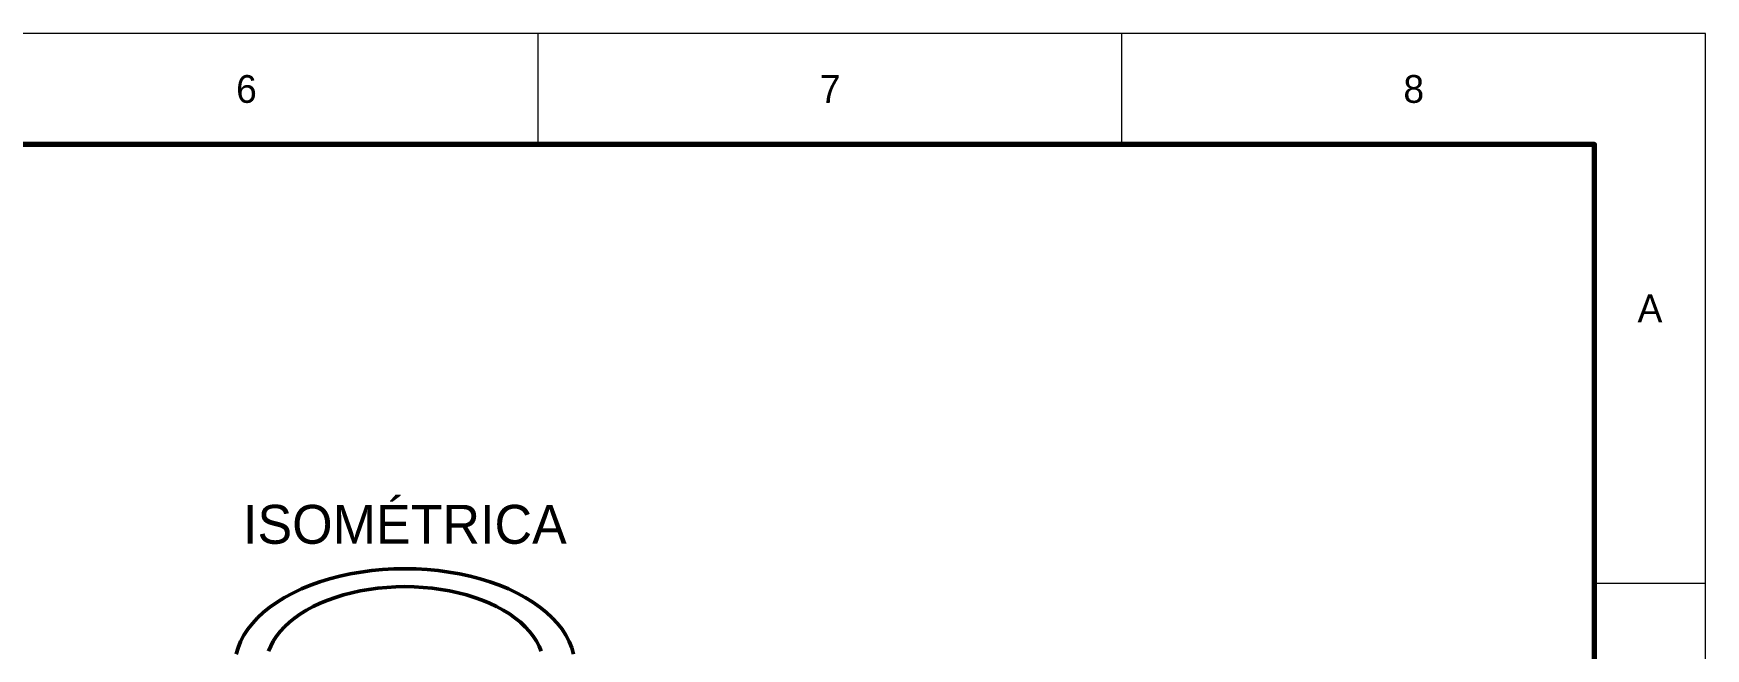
# Model space of a CAD drawing. Header units: millimetres. Extents: x 0 to 420, y 0 to 297.
# Drawn here: x 269.6 to 420, y 241.6 to 297 of the extents above; entities that cross this region are included whole.
import ezdxf
from ezdxf.enums import TextEntityAlignment as Align

# ---------------------------------------------------------------- set-up
doc = ezdxf.new("R2010")
doc.units = ezdxf.units.MM
for name, color, linetype, lineweight in [('FINA', 7, 'CONTINUOUS', 18), ('NORMA', 7, 'CONTINUOUS', 70), ('TEXTO', 7, 'CONTINUOUS', 25), ('VISIBLE', 7, 'CONTINUOUS', 50)]:
    doc.layers.add(name, color=color, linetype=linetype, lineweight=lineweight)

msp = doc.modelspace()

# ---------------------------------------------------------------- linework, layer by layer
at = {"layer": 'FINA'}
for p, q in [((315, 287), (315, 297)), ((367.5, 287), (367.5, 297)), ((410, 247.5), (420, 247.5))]:
    msp.add_line(p, q, dxfattribs=at)
msp.add_lwpolyline([(0, 0), (420, 0), (420, 297), (0, 297)], close=True, dxfattribs=at)
at = {"layer": 'NORMA'}
msp.add_lwpolyline([(20, 10), (410, 10), (410, 287), (20, 287)], close=True, dxfattribs=at)
at = {"layer": 'VISIBLE'}
for p, q in [((298.08, 248.34), (297.14, 248.14)), ((297.14, 248.14), (298.08, 248.34)), ((299.04, 248.51), (298.08, 248.34)), ((298.08, 248.34), (299.04, 248.51)), ((298.08, 248.34), (298.08, 248.34)), ((300.02, 248.64), (299.04, 248.51)), ((299.04, 248.51), (300.02, 248.64)), ((299.04, 248.51), (299.04, 248.51)), ((301, 248.74), (300.02, 248.64)), ((300.02, 248.64), (301, 248.74)), ((300.02, 248.64), (300.02, 248.64)), ((302, 248.79), (301, 248.74)), ((301, 248.74), (302, 248.79)), ((301, 248.74), (301, 248.74)), ((303, 248.81), (302, 248.79)), ((302, 248.79), (303, 248.81)), ((302, 248.79), (302, 248.79)), ((304, 248.79), (303, 248.81)), ((303, 248.81), (303, 248.81)), ((303, 248.81), (304, 248.79)), ((305, 248.74), (304, 248.79)), ((304, 248.79), (304, 248.79)), ((304, 248.79), (305, 248.74)), ((305.98, 248.64), (305, 248.74)), ((305, 248.74), (305, 248.74)), ((305, 248.74), (305.98, 248.64)), ((306.96, 248.51), (305.98, 248.64)), ((305.98, 248.64), (305.98, 248.64)), ((305.98, 248.64), (306.96, 248.51)), ((307.92, 248.34), (306.96, 248.51)), ((306.96, 248.51), (306.96, 248.51)), ((306.96, 248.51), (307.92, 248.34)), ((308.86, 248.14), (307.92, 248.34)), ((307.92, 248.34), (307.92, 248.34)), ((307.92, 248.34), (308.86, 248.14)), ((293.69, 246.99), (292.91, 246.62)), ((292.91, 246.62), (293.69, 246.99)), ((294.5, 247.32), (293.69, 246.99)), ((293.69, 246.99), (294.5, 247.32)), ((293.69, 246.99), (293.69, 246.99)), ((295.35, 247.63), (294.5, 247.32)), ((294.5, 247.32), (295.35, 247.63)), ((294.5, 247.32), (294.5, 247.32)), ((296.23, 247.9), (295.35, 247.63)), ((295.35, 247.63), (296.23, 247.9)), ((295.35, 247.63), (295.35, 247.63)), ((297.14, 248.14), (296.23, 247.9)), ((296.23, 247.9), (297.14, 248.14)), ((296.23, 247.9), (296.23, 247.9)), ((297.14, 248.14), (297.14, 248.14)), ((298.98, 246.81), (298.22, 246.65)), ((299.76, 246.95), (298.98, 246.81)), ((300.56, 247.06), (299.76, 246.95)), ((301.37, 247.13), (300.56, 247.06)), ((302.18, 247.18), (301.37, 247.13)), ((303, 247.2), (302.18, 247.18)), ((303.82, 247.18), (303, 247.2)), ((304.63, 247.13), (303.82, 247.18)), ((305.44, 247.06), (304.63, 247.13)), ((306.24, 246.95), (305.44, 247.06)), ((307.02, 246.81), (306.24, 246.95)), ((307.78, 246.65), (307.02, 246.81)), ((309.77, 247.9), (308.86, 248.14)), ((308.86, 248.14), (308.86, 248.14)), ((308.86, 248.14), (309.77, 247.9)), ((310.65, 247.63), (309.77, 247.9)), ((309.77, 247.9), (309.77, 247.9)), ((309.77, 247.9), (310.65, 247.63)), ((311.5, 247.32), (310.65, 247.63)), ((310.65, 247.63), (310.65, 247.63)), ((310.65, 247.63), (311.5, 247.32)), ((312.31, 246.99), (311.5, 247.32)), ((311.5, 247.32), (311.5, 247.32)), ((311.5, 247.32), (312.31, 246.99)), ((313.09, 246.62), (312.31, 246.99)), ((312.31, 246.99), (312.31, 246.99)), ((312.31, 246.99), (313.09, 246.62)), ((290.86, 245.36), (290.28, 244.89)), ((290.28, 244.89), (290.86, 245.36)), ((291.5, 245.8), (290.86, 245.36)), ((290.86, 245.36), (291.5, 245.8)), ((290.86, 245.36), (290.86, 245.36)), ((292.18, 246.23), (291.5, 245.8)), ((291.5, 245.8), (292.18, 246.23)), ((291.5, 245.8), (291.5, 245.8)), ((292.91, 246.62), (292.18, 246.23)), ((292.18, 246.23), (292.91, 246.62)), ((292.18, 246.23), (292.18, 246.23)), ((292.91, 246.62), (292.91, 246.62)), ((294.76, 245.41), (294.16, 245.08)), ((295.39, 245.71), (294.76, 245.41)), ((296.06, 245.98), (295.39, 245.71)), ((296.75, 246.23), (296.06, 245.98)), ((297.47, 246.45), (296.75, 246.23)), ((298.22, 246.65), (297.47, 246.45)), ((308.53, 246.45), (307.78, 246.65)), ((309.25, 246.23), (308.53, 246.45)), ((309.94, 245.98), (309.25, 246.23)), ((310.61, 245.71), (309.94, 245.98)), ((311.24, 245.41), (310.61, 245.71)), ((311.84, 245.08), (311.24, 245.41)), ((313.82, 246.23), (313.09, 246.62)), ((313.09, 246.62), (313.09, 246.62)), ((313.09, 246.62), (313.82, 246.23)), ((314.5, 245.8), (313.82, 246.23)), ((313.82, 246.23), (313.82, 246.23)), ((313.82, 246.23), (314.5, 245.8)), ((315.14, 245.36), (314.5, 245.8)), ((314.5, 245.8), (314.5, 245.8)), ((314.5, 245.8), (315.14, 245.36)), ((315.72, 244.89), (315.14, 245.36)), ((315.14, 245.36), (315.14, 245.36)), ((315.14, 245.36), (315.72, 244.89)), ((289.28, 243.89), (288.86, 243.36)), ((288.86, 243.36), (289.28, 243.89)), ((289.75, 244.4), (289.28, 243.89)), ((289.28, 243.89), (289.75, 244.4)), ((289.28, 243.89), (289.28, 243.89)), ((290.28, 244.89), (289.75, 244.4)), ((289.75, 244.4), (290.28, 244.89)), ((289.75, 244.4), (289.75, 244.4)), ((290.28, 244.89), (290.28, 244.89)), ((292.61, 243.99), (292.17, 243.59)), ((293.08, 244.37), (292.61, 243.99)), ((293.6, 244.74), (293.08, 244.37)), ((294.16, 245.08), (293.6, 244.74)), ((312.4, 244.74), (311.84, 245.08)), ((312.92, 244.37), (312.4, 244.74)), ((313.39, 243.99), (312.92, 244.37)), ((313.83, 243.59), (313.39, 243.99)), ((316.25, 244.4), (315.72, 244.89)), ((315.72, 244.89), (315.72, 244.89)), ((315.72, 244.89), (316.25, 244.4)), ((316.25, 244.4), (316.72, 243.89)), ((316.25, 244.4), (316.25, 244.4)), ((316.25, 244.4), (316.72, 243.89)), ((317.14, 243.36), (316.72, 243.89)), ((316.72, 243.89), (316.72, 243.89)), ((316.72, 243.89), (317.14, 243.36)), ((288.22, 242.27), (287.99, 241.7)), ((287.99, 241.7), (288.22, 242.27)), ((288.22, 242.27), (288.51, 242.82)), ((288.22, 242.27), (288.51, 242.82)), ((288.22, 242.27), (288.22, 242.27)), ((288.86, 243.36), (288.51, 242.82)), ((288.51, 242.82), (288.86, 243.36)), ((288.51, 242.82), (288.51, 242.82)), ((288.86, 243.36), (288.86, 243.36)), ((291.16, 242.3), (290.93, 241.85)), ((291.45, 242.74), (291.16, 242.3)), ((291.45, 242.74), (291.79, 243.17)), ((292.17, 243.59), (291.79, 243.17)), ((314.21, 243.17), (313.83, 243.59)), ((314.21, 243.17), (314.55, 242.74)), ((314.84, 242.3), (314.55, 242.74)), ((315.07, 241.85), (314.84, 242.3)), ((317.14, 243.36), (317.49, 242.82)), ((317.14, 243.36), (317.14, 243.36)), ((317.14, 243.36), (317.49, 242.82)), ((317.49, 242.82), (317.78, 242.27)), ((317.49, 242.82), (317.49, 242.82)), ((317.49, 242.82), (317.78, 242.27)), ((318.01, 241.7), (317.78, 242.27)), ((317.78, 242.27), (317.78, 242.27)), ((317.78, 242.27), (318.01, 241.7)), ((287.99, 241.7), (287.83, 241.13)), ((287.83, 241.13), (287.99, 241.7)), ((287.99, 241.7), (287.99, 241.7)), ((290.93, 241.85), (290.74, 241.39)), ((315.07, 241.85), (315.26, 241.39)), ((318.01, 241.7), (318.17, 241.13)), ((318.01, 241.7), (318.01, 241.7)), ((318.01, 241.7), (318.17, 241.13))]:
    msp.add_line(p, q, dxfattribs=at)

# ---------------------------------------------------------------- texts
at = {"layer": 'TEXTO'}
for s, height, p in [('6', 2.5, (288.75, 292)), ('7', 2.5, (341.25, 292)), ('8', 2.5, (393.75, 292)), ('A', 2.5, (415, 272.25)), ('ISOMÉTRICA', 3.5, (303, 252.81))]:
    msp.add_text(s, height=height, dxfattribs=at).set_placement(p, align=Align.MIDDLE_CENTER)

doc.saveas('drawing.dxf')
